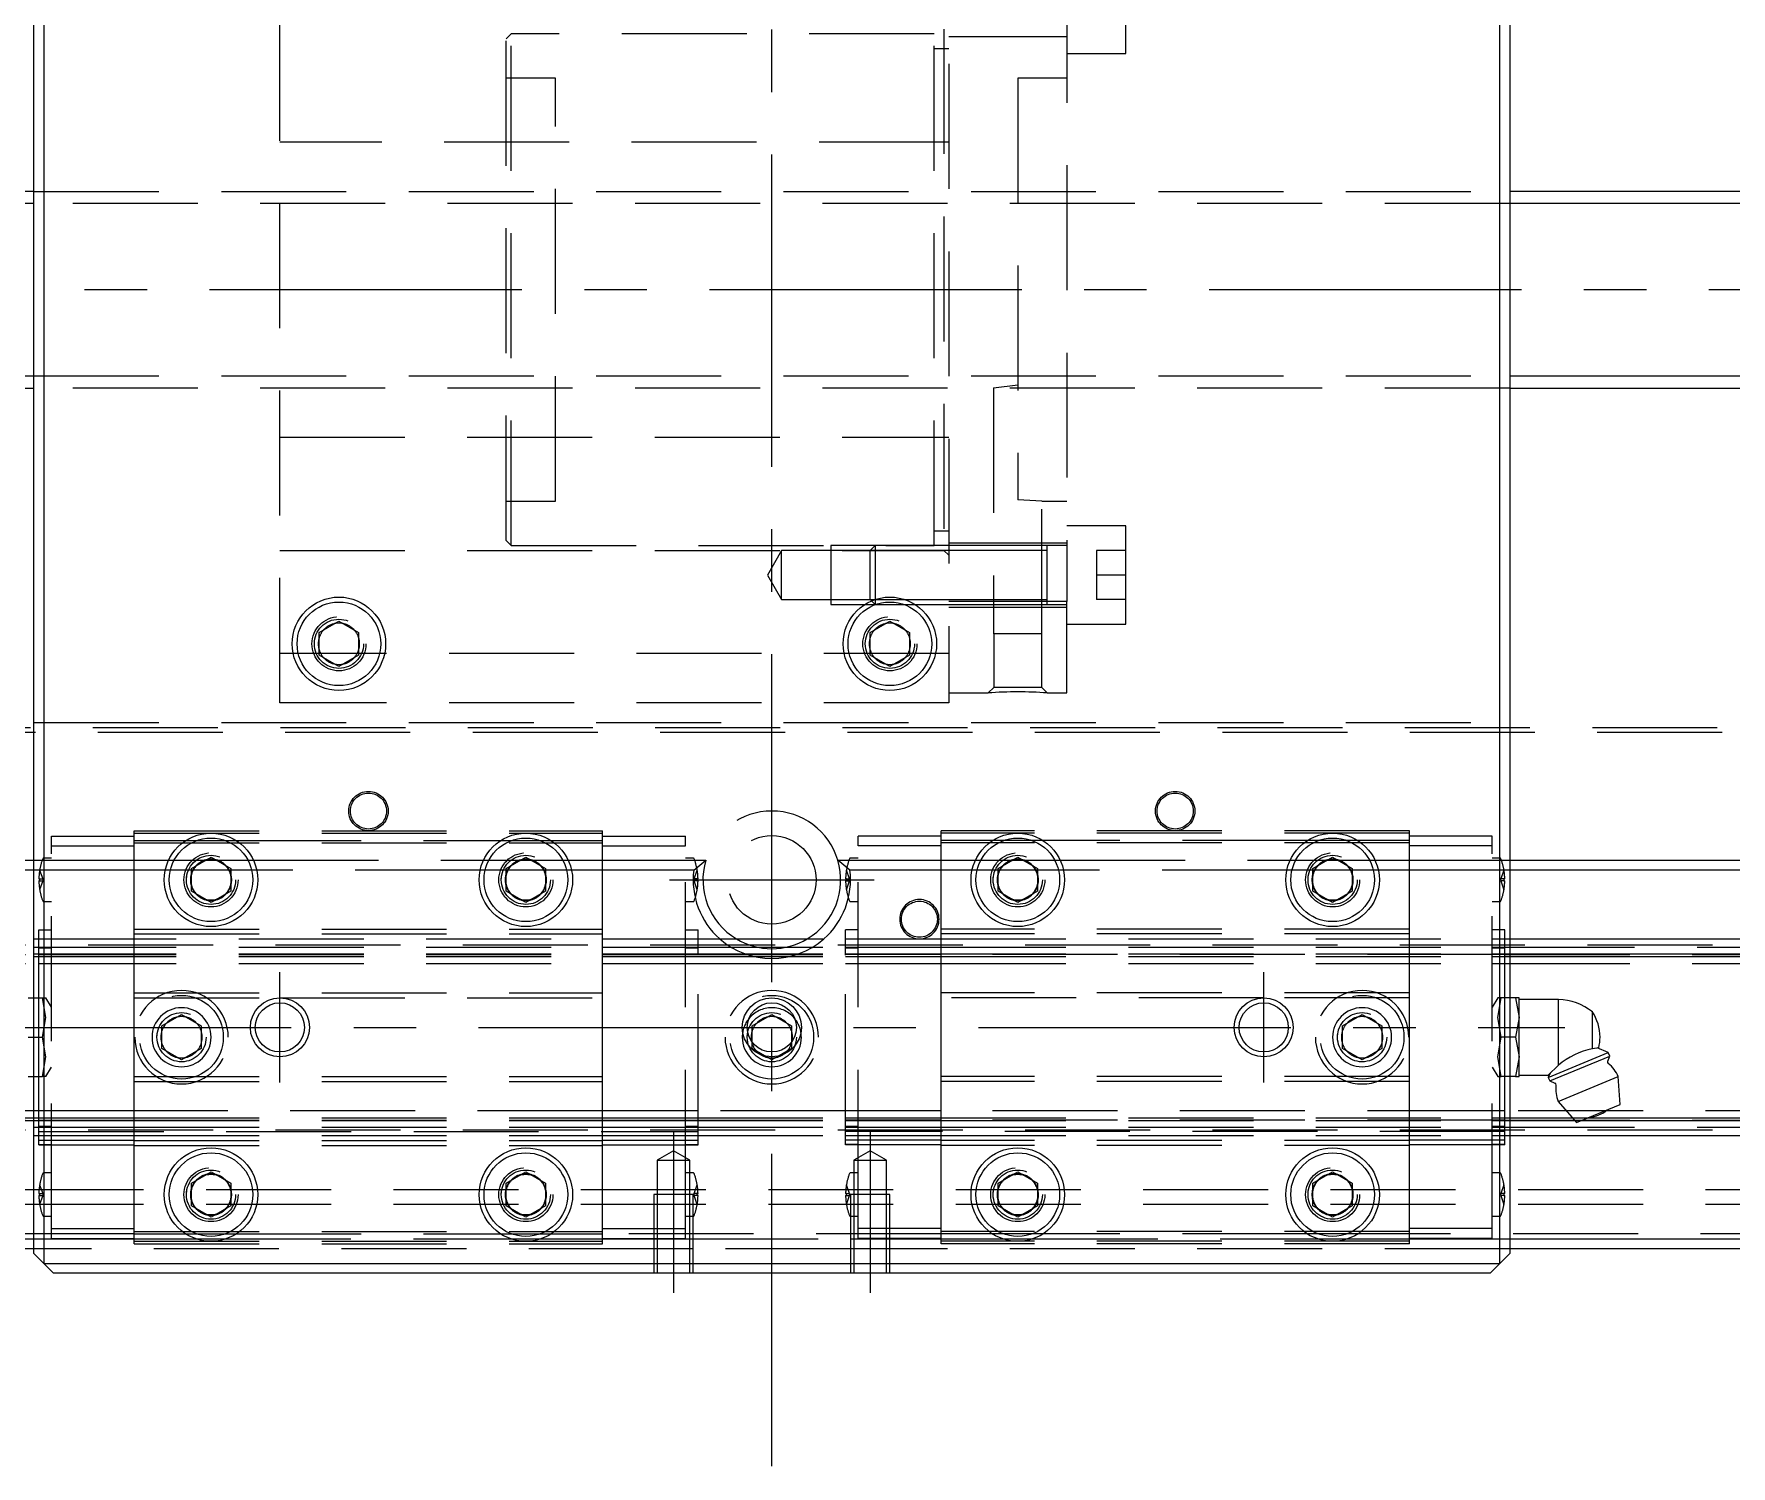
# Model space of a CAD drawing. Extents: x -18 to 814, y -344 to 120.
# Drawn here: x 185 to 357.5, y -119.6 to 26 of the extents above; entities that cross this region are included whole.
import ezdxf

# ---------------------------------------------------------------- set-up
doc = ezdxf.new("R2010")
doc.units = 0
doc.linetypes.add('CENTER', pattern=[50.8, 31.75, -6.35, 6.35, -6.35])
doc.linetypes.add('DASHED', pattern=[19.05, 12.7, -6.35])
doc.layers.get('0').update_dxf_attribs({"linetype": 'CONTINUOUS'})
doc.layers.add('CENTER', color=1, linetype='CENTER')

msp = doc.modelspace()

# ---------------------------------------------------------------- linework, layer by layer
at = {"color": 7, "linetype": 'CONTINUOUS'}
for p, q in [((186, 99), (186, -99)), ((334, -99), (334, 99)), ((185, -98), (185, 98)), ((335, 98), (335, -98)), ((185, 10), (28, 10)), ((463, 10), (335, 10)), ((28, -10), (185, -10)), ((335, -10), (463, -10)), ((214, -34.85), (216, -33.69)), ((216, -33.69), (218, -34.85)), ((270, -34.85), (272, -33.69)), ((272, -33.69), (274, -34.85)), ((214, -37.15), (214, -34.85)), ((218, -34.85), (218, -37.15)), ((270, -37.15), (270, -34.85)), ((274, -34.85), (274, -37.15)), ((216, -38.31), (214, -37.15)), ((218, -37.15), (216, -38.31)), ((272, -38.31), (270, -37.15)), ((274, -37.15), (272, -38.31)), ((146.71, -58), (185, -58)), ((201, -58.85), (203, -57.69)), ((203, -57.69), (205, -58.85)), ((233, -58.85), (235, -57.69)), ((235, -57.69), (237, -58.85)), ((283, -58.85), (285, -57.69)), ((285, -57.69), (287, -58.85)), ((315, -58.85), (317, -57.69)), ((317, -57.69), (319, -58.85)), ((335, -58), (373.29, -58)), ((185, -59), (147.94, -59)), ((201, -61.15), (201, -58.85)), ((205, -58.85), (205, -61.15)), ((233, -61.15), (233, -58.85)), ((237, -58.85), (237, -61.15)), ((283, -61.15), (283, -58.85)), ((287, -58.85), (287, -61.15)), ((315, -61.15), (315, -58.85)), ((319, -58.85), (319, -61.15)), ((372.06, -59), (335, -59)), ((203, -62.31), (201, -61.15)), ((205, -61.15), (203, -62.31)), ((235, -62.31), (233, -61.15)), ((237, -61.15), (235, -62.31)), ((285, -62.31), (283, -61.15)), ((287, -61.15), (285, -62.31)), ((317, -62.31), (315, -61.15)), ((319, -61.15), (317, -62.31)), ((335, -66), (520, -66)), ((335, -67.52), (520, -67.52)), ((335, -67.8), (520, -67.8)), ((184.4, -72), (185, -72)), ((335.6, -72), (335, -72)), ((335.96, -72), (335.6, -72)), ((335.6, -72), (335.96, -74)), ((335.96, -74), (335.96, -72)), ((339.96, -72.15), (335.96, -72.15)), ((339.96, -78.83), (339.96, -72.15)), ((335.96, -74), (335.6, -76)), ((335.96, -78), (335.96, -74)), ((343.4, -77.18), (343.4, -73.4)), ((184.4, -76), (185, -76)), ((335.6, -76), (335, -76)), ((335.6, -76), (335.96, -78)), ((338.92, -80.08), (345.02, -77.56)), ((344.06, -77.07), (343.4, -77.18)), ((345.02, -77.56), (343.9, -77.09)), ((345.17, -77.93), (345.02, -77.56)), ((335.96, -78), (335.6, -80)), ((335.96, -80), (335.96, -78)), ((339.96, -78.83), (338.92, -79.85)), ((339.07, -80.45), (345.17, -77.93)), ((344.96, -78.44), (345.17, -77.93)), ((184.4, -80), (185, -80)), ((335.6, -80), (335, -80)), ((335.6, -80), (335.96, -80)), ((335.96, -79.85), (338.92, -79.85)), ((339.1, -79.64), (338.92, -80.08)), ((338.92, -80.08), (339.07, -80.45)), ((339.07, -80.45), (339.58, -80.66)), ((339.93, -82.53), (346.03, -80)), ((346.23, -82.84), (346.03, -80)), ((339.93, -82.53), (341.8, -84.68)), ((178.37, -84.48), (185, -84.48)), ((178.62, -84.2), (185, -84.2)), ((335, -84.2), (341.38, -84.2)), ((335, -84.48), (341.63, -84.48)), ((341.8, -84.68), (346.23, -82.84)), ((342.27, -84.48), (520, -84.48)), ((342.95, -84.2), (520, -84.2)), ((335, -86), (520, -86)), ((201, -90.85), (203, -89.69)), ((203, -89.69), (205, -90.85)), ((233, -90.85), (235, -89.69)), ((235, -89.69), (237, -90.85)), ((283, -90.85), (285, -89.69)), ((285, -89.69), (287, -90.85)), ((315, -90.85), (317, -89.69)), ((317, -89.69), (319, -90.85)), ((201, -93.15), (201, -90.85)), ((205, -90.85), (205, -93.15)), ((233, -93.15), (233, -90.85)), ((237, -90.85), (237, -93.15)), ((283, -93.15), (283, -90.85)), ((287, -90.85), (287, -93.15)), ((315, -93.15), (315, -90.85)), ((319, -90.85), (319, -93.15)), ((203, -94.31), (201, -93.15)), ((205, -93.15), (203, -94.31)), ((235, -94.31), (233, -93.15)), ((237, -93.15), (235, -94.31)), ((285, -94.31), (283, -93.15)), ((287, -93.15), (285, -94.31)), ((317, -94.31), (315, -93.15)), ((319, -93.15), (317, -94.31)), ((1, -96.5), (185, -96.5)), ((335, -96.5), (519, -96.5)), ((185, -97.5), (2, -97.5)), ((186, -99), (185, -98)), ((335, -98), (334, -99)), ((518, -97.5), (335, -97.5)), ((187, -100), (186, -99)), ((186, -99), (334, -99)), ((333, -100), (187, -100)), ((334, -99), (333, -100))]:
    msp.add_line(p, q, dxfattribs=at)
at = {"color": 3, "linetype": 'DASHED'}
for p, q in [((210, -42), (210, 42)), ((278, 42), (278, -42)), ((296, 24.01), (296, 34.01)), ((290, 31.7), (290, -31.7)), ((233.5, 26), (233, 25.5)), ((276.5, 26), (233.5, 26)), ((233.5, -26), (233.5, 26)), ((276.5, -26), (276.5, 26)), ((277.5, 26.5), (277.5, -26.5)), ((233, -25.5), (233, 25.5)), ((278, 24.5), (276.5, 24.5)), ((278, 25.76), (290, 25.76)), ((290, 24.01), (296, 24.01)), ((238, 21.5), (233, 21.5)), ((238, -21.5), (238, 21.5)), ((290, 21.5), (285, 21.5)), ((285, 21.5), (285, -21.36)), ((277.5, 15), (210, 15)), ((278, 15), (277.5, 15)), ((185, 10), (335, 10)), ((335, 8.75), (185, 8.75)), ((185, -8.75), (335, -8.75)), ((335, -10), (185, -10)), ((285, -9.69), (282.54, -10)), ((282.54, -10), (282.59, -9.99)), ((282.54, -10), (282.54, -35)), ((210, -15), (277.5, -15)), ((277.5, -15), (278, -15)), ((277.5, -15), (278, -15)), ((233, -21.5), (238, -21.5)), ((287.46, -21.5), (285, -21.36)), ((287.46, -35), (287.46, -21.5)), ((287.46, -21.5), (290, -21.5)), ((296, -24.01), (290, -24.01)), ((296, -34.01), (296, -24.01)), ((233, -25.5), (233.5, -26)), ((276.5, -24.5), (278, -24.5)), ((290, -25.76), (278, -25.76)), ((210, -26.5), (277.5, -26.5)), ((233.5, -26), (276.5, -26)), ((261, -26.51), (259.56, -29.01)), ((266, -26.51), (261, -26.51)), ((261, -29.01), (261, -26.51)), ((270.5, -26.01), (266, -26.01)), ((266, -26.01), (266, -32.01)), ((270, -26.51), (266, -26.51)), ((270.5, -26.01), (270, -26.51)), ((278, -26.51), (270, -26.51)), ((278, -26.51), (270, -26.51)), ((270, -31.51), (270, -26.51)), ((278, -26.01), (270.5, -26.01)), ((278, -26.01), (270.5, -26.01)), ((270.5, -26.01), (270.5, -31.49)), ((277.5, -26.5), (278, -27)), ((288.01, -26.01), (278, -26.01)), ((288, -26.51), (278, -26.51)), ((290, -26.01), (288, -26.01)), ((288, -32.01), (288, -26.01)), ((296, -26.51), (293, -26.51)), ((293, -26.51), (293, -29.01)), ((259.56, -29.01), (261, -31.51)), ((261, -31.51), (261, -29.01)), ((293, -29.01), (293, -31.51)), ((296, -29.01), (293, -29.01)), ((261, -31.51), (266, -31.51)), ((266, -31.51), (270, -31.51)), ((266, -32.01), (269.42, -32.01)), ((269.42, -32.01), (270.5, -32.01)), ((270, -31.51), (270.12, -31.64)), ((270, -31.51), (270.44, -31.51)), ((270.12, -31.64), (270.5, -32.01)), ((270.44, -31.51), (273.56, -31.51)), ((270.5, -31.49), (270.5, -32.01)), ((270.5, -32.01), (270.53, -32.01)), ((270.5, -32.01), (270.53, -32.01)), ((270.53, -32.01), (273.47, -32.01)), ((270.53, -32.01), (273.47, -32.01)), ((273.47, -32.01), (274.58, -32.01)), ((273.47, -32.01), (274.58, -32.01)), ((273.56, -31.51), (278, -31.51)), ((274.58, -32.01), (278, -32.01)), ((274.58, -32.01), (278, -32.01)), ((278, -31.51), (288, -31.51)), ((290, -31.7), (278, -31.7)), ((278, -32.01), (288.01, -32.01)), ((278, -32.26), (290, -32.26)), ((288, -32.01), (290, -32.01)), ((288, -32.01), (288, -32.01)), ((290, -41), (290, -31.7)), ((296, -31.51), (293, -31.51)), ((290, -34.01), (296, -34.01)), ((213.5, -36), (213.52, -35.7)), ((269.5, -36), (269.52, -35.7)), ((287.46, -35), (282.54, -35)), ((282.55, -35), (282.55, -40.45)), ((287.45, -40.45), (287.45, -35)), ((278, -37), (210, -37)), ((278, -41), (282, -41)), ((282.55, -40.45), (282, -41)), ((287.45, -40.45), (282.55, -40.45)), ((288, -41), (287.45, -40.45)), ((288, -41), (290, -41)), ((278, -42), (210, -42)), ((0.5, -44.5), (519.5, -44.5)), ((185, -44), (335, -44)), ((1, -45), (519, -45)), ((195.2, -55), (242.8, -55)), ((195.2, -56), (195.2, -55)), ((242.8, -56), (242.8, -55)), ((277.2, -56), (277.2, -55)), ((324.8, -55), (277.2, -55)), ((324.8, -56), (324.8, -55)), ((186.77, -55.55), (195.2, -55.55)), ((186.77, -56.55), (186.77, -55.55)), ((186.77, -95.45), (186.77, -56.55)), ((186.77, -56.55), (195.2, -56.55)), ((195.2, -55.25), (242.8, -55.25)), ((195.2, -65), (195.2, -56)), ((195.2, -56), (200.44, -56)), ((195.2, -56.25), (242.8, -56.25)), ((200.44, -56), (201.56, -56)), ((201.56, -56), (204.44, -56)), ((204.44, -56), (205.56, -56)), ((205.56, -56), (232.44, -56)), ((232.44, -56), (233.56, -56)), ((233.56, -56), (236.44, -56)), ((236.44, -56), (237.56, -56)), ((237.56, -56), (242.8, -56)), ((242.8, -55.55), (251.23, -55.55)), ((242.8, -65), (242.8, -56)), ((242.8, -56.55), (251.23, -56.55)), ((251.23, -56.55), (251.23, -55.55)), ((251.23, -92), (251.23, -56.55)), ((268.77, -56.55), (268.77, -55.55)), ((277.2, -55.55), (268.77, -55.55)), ((268.77, -92), (268.77, -56.55)), ((277.2, -56.55), (268.77, -56.55)), ((324.8, -55.25), (277.2, -55.25)), ((277.2, -65), (277.2, -56)), ((282.44, -56), (277.2, -56)), ((324.8, -56.25), (277.2, -56.25)), ((283.56, -56), (282.44, -56)), ((286.44, -56), (283.56, -56)), ((287.56, -56), (286.44, -56)), ((314.44, -56), (287.56, -56)), ((315.56, -56), (314.44, -56)), ((318.44, -56), (315.56, -56)), ((319.56, -56), (318.44, -56)), ((324.8, -56), (319.56, -56)), ((333.23, -55.55), (324.8, -55.55)), ((324.8, -65), (324.8, -56)), ((333.23, -56.55), (324.8, -56.55)), ((333.23, -56.55), (333.23, -55.55)), ((333.23, -95.45), (333.23, -56.55)), ((185, -58), (185.84, -58)), ((185.84, -58), (186.77, -58)), ((186.77, -57.8), (185.99, -57.8)), ((186.77, -58), (195.2, -58)), ((195.2, -58), (198.69, -58)), ((198.69, -58), (199.25, -58)), ((199.25, -58), (201.11, -58)), ((201.11, -58), (201.5, -58)), ((201.5, -58), (202.36, -58)), ((202.36, -58), (202.46, -58)), ((202.46, -58), (202.5, -58)), ((202.5, -58), (203.5, -58)), ((203.5, -58), (203.54, -58)), ((203.54, -58), (203.64, -58)), ((203.64, -58), (204.5, -58)), ((204.5, -58), (204.89, -58)), ((204.89, -58), (206.75, -58)), ((206.75, -58), (207.31, -58)), ((207.31, -58), (230.69, -58)), ((230.69, -58), (231.25, -58)), ((231.25, -58), (233.11, -58)), ((233.11, -58), (233.5, -58)), ((233.5, -58), (234.36, -58)), ((234.36, -58), (234.46, -58)), ((234.46, -58), (234.5, -58)), ((234.5, -58), (235.5, -58)), ((235.5, -58), (235.54, -58)), ((235.54, -58), (235.64, -58)), ((235.64, -58), (236.5, -58)), ((236.5, -58), (236.89, -58)), ((236.89, -58), (238.75, -58)), ((238.75, -58), (239.31, -58)), ((239.31, -58), (242.8, -58)), ((242.8, -58), (253.29, -58)), ((252.01, -57.8), (251.23, -57.8)), ((252.06, -59), (253.29, -58)), ((266.71, -58), (277.2, -58)), ((267.94, -59), (266.71, -58)), ((268.77, -57.8), (267.99, -57.8)), ((277.2, -58), (280.69, -58)), ((280.69, -58), (281.25, -58)), ((281.25, -58), (283.11, -58)), ((283.11, -58), (283.5, -58)), ((283.5, -58), (284.36, -58)), ((284.36, -58), (284.46, -58)), ((284.46, -58), (284.5, -58)), ((284.5, -58), (285.5, -58)), ((285.5, -58), (285.54, -58)), ((285.54, -58), (285.64, -58)), ((285.64, -58), (286.5, -58)), ((286.5, -58), (286.89, -58)), ((286.89, -58), (288.75, -58)), ((288.75, -58), (289.31, -58)), ((289.31, -58), (312.69, -58)), ((312.69, -58), (313.25, -58)), ((313.25, -58), (315.11, -58)), ((315.11, -58), (315.5, -58)), ((315.5, -58), (316.36, -58)), ((316.36, -58), (316.46, -58)), ((316.46, -58), (316.5, -58)), ((316.5, -58), (317.5, -58)), ((317.5, -58), (317.54, -58)), ((317.54, -58), (317.64, -58)), ((317.64, -58), (318.5, -58)), ((318.5, -58), (318.89, -58)), ((318.89, -58), (320.75, -58)), ((320.75, -58), (321.31, -58)), ((321.31, -58), (333.23, -58)), ((334.01, -57.8), (333.23, -57.8)), ((333.23, -58), (334.16, -58)), ((334.16, -58), (335, -58)), ((185.58, -59), (185, -59)), ((185.5, -59.9), (185.58, -59.9)), ((185.58, -60.1), (185.5, -60.1)), ((185.58, -59), (185.9, -59.9)), ((186.77, -59), (185.58, -59)), ((185.58, -59.9), (185.9, -59.9)), ((185.58, -59.9), (185.58, -60.1)), ((185.9, -60.1), (185.58, -61)), ((185.58, -60.1), (185.9, -60.1)), ((185.9, -59.9), (185.94, -60)), ((185.9, -60.1), (185.94, -60)), ((195.2, -59), (186.77, -59)), ((198.36, -59), (195.2, -59)), ((198.87, -59), (198.36, -59)), ((200.44, -59), (198.87, -59)), ((200.71, -59), (200.44, -59)), ((200.5, -60), (200.53, -59.59)), ((201, -59), (200.71, -59)), ((201.15, -59), (201, -59)), ((201.2, -59), (201.15, -59)), ((204.8, -59), (201.2, -59)), ((204.85, -59), (204.8, -59)), ((205, -59), (204.85, -59)), ((205.29, -59), (205, -59)), ((205.56, -59), (205.29, -59)), ((207.13, -59), (205.56, -59)), ((207.64, -59), (207.13, -59)), ((230.36, -59), (207.64, -59)), ((230.87, -59), (230.36, -59)), ((232.44, -59), (230.87, -59)), ((232.71, -59), (232.44, -59)), ((232.5, -60), (232.53, -59.59)), ((233, -59), (232.71, -59)), ((233.15, -59), (233, -59)), ((233.2, -59), (233.15, -59)), ((236.8, -59), (233.2, -59)), ((236.85, -59), (236.8, -59)), ((237, -59), (236.85, -59)), ((237.29, -59), (237, -59)), ((237.56, -59), (237.29, -59)), ((239.13, -59), (237.56, -59)), ((239.64, -59), (239.13, -59)), ((242.8, -59), (239.64, -59)), ((252.06, -59), (242.8, -59)), ((252.1, -59.9), (252.06, -60)), ((252.1, -60.1), (252.06, -60)), ((252.1, -59.9), (252.42, -59)), ((252.42, -59.9), (252.1, -59.9)), ((252.42, -61), (252.1, -60.1)), ((252.42, -60.1), (252.1, -60.1)), ((252.42, -60.1), (252.42, -59.9)), ((252.42, -59.9), (252.5, -59.9)), ((252.5, -60.1), (252.42, -60.1)), ((267.58, -59.9), (267.5, -59.9)), ((267.5, -60.1), (267.58, -60.1)), ((267.9, -59.9), (267.58, -59)), ((267.58, -59.9), (267.9, -59.9)), ((267.58, -60.1), (267.58, -59.9)), ((267.58, -61), (267.9, -60.1)), ((267.58, -60.1), (267.9, -60.1)), ((267.9, -59.9), (267.94, -60)), ((267.9, -60.1), (267.94, -60)), ((277.2, -59), (267.94, -59)), ((280.36, -59), (277.2, -59)), ((280.87, -59), (280.36, -59)), ((282.44, -59), (280.87, -59)), ((282.71, -59), (282.44, -59)), ((282.5, -60), (282.53, -59.59)), ((283, -59), (282.71, -59)), ((283.15, -59), (283, -59)), ((283.2, -59), (283.15, -59)), ((286.8, -59), (283.2, -59)), ((286.85, -59), (286.8, -59)), ((287, -59), (286.85, -59)), ((287.29, -59), (287, -59)), ((287.56, -59), (287.29, -59)), ((289.13, -59), (287.56, -59)), ((289.64, -59), (289.13, -59)), ((312.36, -59), (289.64, -59)), ((312.87, -59), (312.36, -59)), ((314.44, -59), (312.87, -59)), ((314.71, -59), (314.44, -59)), ((314.5, -60), (314.53, -59.59)), ((315, -59), (314.71, -59)), ((315.15, -59), (315, -59)), ((315.2, -59), (315.15, -59)), ((318.8, -59), (315.2, -59)), ((318.85, -59), (318.8, -59)), ((319, -59), (318.85, -59)), ((319.29, -59), (319, -59)), ((319.56, -59), (319.29, -59)), ((321.13, -59), (319.56, -59)), ((321.64, -59), (321.13, -59)), ((333.23, -59), (321.64, -59)), ((334.42, -59), (333.23, -59)), ((334.1, -59.9), (334.06, -60)), ((334.1, -60.1), (334.06, -60)), ((334.42, -59), (334.1, -59.9)), ((334.42, -59.9), (334.1, -59.9)), ((334.1, -60.1), (334.42, -61)), ((334.42, -60.1), (334.1, -60.1)), ((335, -59), (334.42, -59)), ((334.5, -59.9), (334.42, -59.9)), ((334.42, -59.9), (334.42, -60.1)), ((334.42, -60.1), (334.5, -60.1)), ((185.99, -62.2), (186.77, -62.2)), ((251.23, -62.2), (252.01, -62.2)), ((267.99, -62.2), (268.77, -62.2)), ((333.23, -62.2), (334.01, -62.2)), ((185.5, -65.07), (186.77, -65.07)), ((185.5, -67.67), (185.5, -65.07)), ((185.5, -65.08), (186.77, -65.08)), ((195.2, -65.5), (195.2, -65)), ((195.2, -65), (242.8, -65)), ((195.2, -71.5), (195.2, -65.5)), ((195.2, -65.5), (242.8, -65.5)), ((242.8, -65.5), (242.8, -65)), ((242.8, -71.5), (242.8, -65.5)), ((251.23, -65.07), (252.5, -65.07)), ((251.23, -65.08), (252.5, -65.08)), ((252.5, -67.67), (252.5, -65.07)), ((268.77, -65.07), (267.5, -65.07)), ((267.5, -67.67), (267.5, -65.07)), ((268.77, -65.08), (267.5, -65.08)), ((277.2, -65.5), (277.2, -65)), ((324.8, -65), (277.2, -65)), ((277.2, -71.5), (277.2, -65.5)), ((324.8, -65.5), (277.2, -65.5)), ((324.8, -65.5), (324.8, -65)), ((324.8, -71.5), (324.8, -65.5)), ((334.5, -65.07), (333.23, -65.07)), ((334.5, -65.08), (333.23, -65.08)), ((334.5, -67.67), (334.5, -65.07)), ((0, -66.6), (520, -66.6)), ((185, -66), (185.5, -66)), ((185, -66.85), (185.5, -66.85)), ((185.5, -66), (186.77, -66)), ((185.5, -66.85), (186.77, -66.85)), ((185.5, -66.92), (186.77, -66.92)), ((186.77, -66), (242.8, -66)), ((186.77, -66.85), (242.8, -66.85)), ((242.8, -66), (252.5, -66)), ((242.8, -66.85), (252.5, -66.85)), ((251.23, -66.92), (252.5, -66.92)), ((252.5, -66), (267.5, -66)), ((252.5, -66.85), (267.5, -66.85)), ((267.5, -66), (277.2, -66)), ((267.5, -66.85), (277.2, -66.85)), ((267.5, -66.92), (268.77, -66.92)), ((277.2, -66), (333.23, -66)), ((277.2, -66.85), (333.23, -66.85)), ((333.23, -66), (334.5, -66)), ((333.23, -66.85), (334.5, -66.85)), ((333.23, -66.92), (334.5, -66.92)), ((334.5, -66), (335, -66)), ((334.5, -66.85), (335, -66.85)), ((335, -66.85), (520, -66.85)), ((0, -67.58), (185.5, -67.58)), ((0, -68.5), (185.5, -68.5)), ((185, -67.52), (185.5, -67.52)), ((185, -67.8), (185.5, -67.8)), ((185.5, -67.52), (186.77, -67.52)), ((185.5, -67.58), (186.77, -67.58)), ((185.5, -72), (185.5, -67.67)), ((185.5, -67.8), (186.77, -67.8)), ((185.5, -68.5), (186.77, -68.5)), ((186.77, -67.52), (242.8, -67.52)), ((186.77, -67.58), (242.8, -67.58)), ((186.77, -67.8), (242.8, -67.8)), ((186.77, -68.5), (242.8, -68.5)), ((242.8, -67.52), (252.5, -67.52)), ((242.8, -67.58), (252.5, -67.58)), ((242.8, -67.8), (252.5, -67.8)), ((242.8, -68.5), (252.5, -68.5)), ((252.5, -67.52), (267.5, -67.52)), ((252.5, -67.58), (267.5, -67.58)), ((252.5, -84.33), (252.5, -67.67)), ((252.5, -67.8), (267.5, -67.8)), ((252.5, -68.5), (267.5, -68.5)), ((267.5, -67.52), (277.2, -67.52)), ((277.2, -67.58), (267.5, -67.58)), ((267.5, -84.33), (267.5, -67.67)), ((267.5, -67.8), (277.2, -67.8)), ((267.5, -68.5), (277.2, -68.5)), ((277.2, -67.52), (333.23, -67.52)), ((333.23, -67.58), (277.2, -67.58)), ((277.2, -67.8), (333.23, -67.8)), ((277.2, -68.5), (333.23, -68.5)), ((333.23, -67.52), (334.5, -67.52)), ((334.5, -67.58), (333.23, -67.58)), ((333.23, -67.8), (334.5, -67.8)), ((333.23, -68.5), (334.5, -68.5)), ((334.5, -67.52), (335, -67.52)), ((334.5, -67.58), (520, -67.58)), ((334.5, -72), (334.5, -67.67)), ((334.5, -67.8), (335, -67.8)), ((334.5, -68.5), (520, -68.5)), ((185, -72), (185.87, -72)), ((185.5, -80), (185.5, -72)), ((185.87, -72), (186.22, -72)), ((186.22, -74), (185.87, -72)), ((186.77, -72.94), (186.22, -72)), ((195.2, -72), (195.2, -71.5)), ((195.2, -71.5), (242.8, -71.5)), ((195.2, -80), (195.2, -72)), ((195.2, -72), (210, -72)), ((210, -72), (242.8, -72)), ((242.8, -72), (242.8, -71.5)), ((242.8, -80), (242.8, -72)), ((277.2, -72), (277.2, -71.5)), ((324.8, -71.5), (277.2, -71.5)), ((277.2, -80), (277.2, -72)), ((310, -72), (277.2, -72)), ((324.8, -72), (310, -72)), ((324.8, -72), (324.8, -71.5)), ((324.8, -80), (324.8, -72)), ((333.78, -72), (333.23, -72.94)), ((334.13, -72), (333.78, -72)), ((333.78, -74), (334.13, -72)), ((335, -72), (334.13, -72)), ((334.5, -80), (334.5, -72)), ((185.87, -76), (186.22, -74)), ((198, -74.85), (200, -73.69)), ((200, -73.69), (202, -74.85)), ((258, -74.85), (260, -73.69)), ((260, -73.69), (262, -74.85)), ((318, -74.85), (320, -73.69)), ((320, -73.69), (322, -74.85)), ((334.13, -76), (333.78, -74)), ((197.5, -76), (197.53, -75.59)), ((198, -77.15), (198, -74.85)), ((202, -74.85), (202, -77.15)), ((257.5, -76), (257.53, -75.59)), ((258, -76.5), (258, -74.85)), ((262, -74.85), (262, -76.5)), ((317.5, -76), (317.53, -75.59)), ((318, -77.15), (318, -74.85)), ((322, -74.85), (322, -77.15)), ((185, -76), (185.87, -76)), ((186.22, -78), (185.87, -76)), ((200, -78.31), (198, -77.15)), ((202, -77.15), (200, -78.31)), ((258, -77.15), (258, -76.5)), ((260, -78.31), (258, -77.15)), ((262, -77.15), (260, -78.31)), ((262, -76.5), (262, -77.15)), ((320, -78.31), (318, -77.15)), ((322, -77.15), (320, -78.31)), ((333.78, -78), (334.13, -76)), ((335, -76), (334.13, -76)), ((185.87, -80), (186.22, -78)), ((186.22, -80), (186.77, -79.06)), ((333.23, -79.06), (333.78, -80)), ((334.13, -80), (333.78, -78)), ((185, -80), (185.87, -80)), ((185.5, -84.33), (185.5, -80)), ((186.22, -80), (185.87, -80)), ((195.2, -80.5), (195.2, -80)), ((195.2, -80), (242.8, -80)), ((195.2, -86.5), (195.2, -80.5)), ((195.2, -80.5), (242.8, -80.5)), ((242.8, -80.5), (242.8, -80)), ((242.8, -86.5), (242.8, -80.5)), ((277.2, -80.5), (277.2, -80)), ((324.8, -80), (277.2, -80)), ((277.2, -86.5), (277.2, -80.5)), ((324.8, -80.5), (277.2, -80.5)), ((324.8, -80.5), (324.8, -80)), ((324.8, -86.5), (324.8, -80.5)), ((333.78, -80), (334.13, -80)), ((335, -80), (334.13, -80)), ((334.5, -84.33), (334.5, -80)), ((185.5, -83.5), (0, -83.5)), ((0, -84.42), (185.5, -84.42)), ((185, -84.2), (185.5, -84.2)), ((185, -84.48), (185.5, -84.48)), ((186.77, -83.5), (185.5, -83.5)), ((185.5, -84.2), (186.77, -84.2)), ((185.5, -86.93), (185.5, -84.33)), ((185.5, -84.42), (186.77, -84.42)), ((185.5, -84.48), (186.77, -84.48)), ((195.2, -83.5), (186.77, -83.5)), ((186.77, -84.2), (195.2, -84.2)), ((186.77, -84.42), (195.2, -84.42)), ((186.77, -84.48), (195.2, -84.48)), ((242.8, -83.5), (195.2, -83.5)), ((195.2, -84.2), (242.8, -84.2)), ((195.2, -84.42), (242.8, -84.42)), ((195.2, -84.48), (242.8, -84.48)), ((252.5, -83.5), (242.8, -83.5)), ((242.8, -84.2), (252.5, -84.2)), ((242.8, -84.42), (252.5, -84.42)), ((242.8, -84.48), (252.5, -84.48)), ((267.5, -83.5), (252.5, -83.5)), ((252.5, -84.2), (267.5, -84.2)), ((252.5, -86.93), (252.5, -84.33)), ((252.5, -84.42), (267.5, -84.42)), ((252.5, -84.48), (267.5, -84.48)), ((277.2, -83.5), (267.5, -83.5)), ((267.5, -84.2), (277.2, -84.2)), ((267.5, -86.93), (267.5, -84.33)), ((277.2, -84.42), (267.5, -84.42)), ((267.5, -84.48), (277.2, -84.48)), ((333.23, -83.5), (277.2, -83.5)), ((277.2, -84.2), (333.23, -84.2)), ((333.23, -84.42), (277.2, -84.42)), ((277.2, -84.48), (333.23, -84.48)), ((334.5, -83.5), (333.23, -83.5)), ((333.23, -84.2), (334.5, -84.2)), ((334.5, -84.42), (333.23, -84.42)), ((333.23, -84.48), (334.5, -84.48)), ((520, -83.5), (334.5, -83.5)), ((334.5, -84.2), (335, -84.2)), ((334.5, -86.93), (334.5, -84.33)), ((334.5, -84.42), (520, -84.42)), ((334.5, -84.48), (335, -84.48)), ((341.38, -84.2), (342.95, -84.2)), ((341.63, -84.48), (342.27, -84.48)), ((0, -85.4), (520, -85.4)), ((185, -85.15), (185.5, -85.15)), ((185, -86), (185.5, -86)), ((186.77, -85.08), (185.5, -85.08)), ((185.5, -85.15), (186.77, -85.15)), ((185.5, -85.6), (252.5, -85.6)), ((185.5, -86), (186.77, -86)), ((186.77, -85.15), (195.2, -85.15)), ((186.77, -86), (195.2, -86)), ((195.2, -85.15), (242.8, -85.15)), ((195.2, -86), (242.8, -86)), ((242.8, -85.15), (252.5, -85.15)), ((242.8, -86), (252.5, -86)), ((252.5, -85.08), (251.23, -85.08)), ((252.5, -85.15), (267.5, -85.15)), ((252.5, -86), (267.5, -86)), ((268.77, -85.08), (267.5, -85.08)), ((267.5, -85.15), (277.2, -85.15)), ((334.5, -85.6), (267.5, -85.6)), ((267.5, -86), (277.2, -86)), ((277.2, -85.15), (333.23, -85.15)), ((277.2, -86), (333.23, -86)), ((334.5, -85.08), (333.23, -85.08)), ((333.23, -85.15), (334.5, -85.15)), ((333.23, -86), (334.5, -86)), ((334.5, -85.15), (335, -85.15)), ((334.5, -86), (335, -86)), ((335, -85.15), (520, -85.15)), ((185.5, -86.46), (186.77, -86.46)), ((185.5, -86.92), (186.77, -86.92)), ((185.5, -86.93), (186.77, -86.93)), ((186.77, -86.46), (195.2, -86.46)), ((186.77, -86.93), (195.2, -86.93)), ((195.2, -87), (195.2, -86.5)), ((195.2, -86.5), (242.8, -86.5)), ((195.2, -96), (195.2, -87)), ((195.2, -87), (242.8, -87)), ((242.8, -86.46), (251.23, -86.46)), ((242.8, -87), (242.8, -86.5)), ((242.8, -86.93), (251.23, -86.93)), ((242.8, -96), (242.8, -87)), ((250, -87.55), (248.35, -88.5)), ((251.65, -88.5), (250, -87.55)), ((251.23, -86.46), (252.5, -86.46)), ((251.23, -86.92), (252.5, -86.92)), ((251.23, -86.93), (252.5, -86.93)), ((268.77, -86.46), (267.5, -86.46)), ((268.77, -86.92), (267.5, -86.92)), ((268.77, -86.93), (267.5, -86.93)), ((270, -87.55), (268.35, -88.5)), ((277.2, -86.46), (268.77, -86.46)), ((277.2, -86.93), (268.77, -86.93)), ((271.65, -88.5), (270, -87.55)), ((277.2, -87), (277.2, -86.5)), ((324.8, -86.5), (277.2, -86.5)), ((277.2, -96), (277.2, -87)), ((324.8, -87), (277.2, -87)), ((333.23, -86.46), (324.8, -86.46)), ((324.8, -87), (324.8, -86.5)), ((333.23, -86.93), (324.8, -86.93)), ((324.8, -96), (324.8, -87)), ((334.5, -86.46), (333.23, -86.46)), ((334.5, -86.92), (333.23, -86.92)), ((334.5, -86.93), (333.23, -86.93)), ((248.35, -88.5), (248.35, -92)), ((248.35, -88.5), (251.65, -88.5)), ((251.65, -92), (251.65, -88.5)), ((268.35, -88.5), (268.35, -92)), ((268.35, -88.5), (271.65, -88.5)), ((271.65, -92), (271.65, -88.5)), ((185.58, -91), (185.9, -91.9)), ((186.77, -89.8), (185.99, -89.8)), ((252.01, -89.8), (251.23, -89.8)), ((252.1, -91.9), (252.42, -91)), ((267.9, -91.9), (267.58, -91)), ((268.77, -89.8), (267.99, -89.8)), ((334.01, -89.8), (333.23, -89.8)), ((334.42, -91), (334.1, -91.9)), ((520, -91.5), (0, -91.5)), ((520, -93), (0, -93)), ((185.5, -91.9), (185.58, -91.9)), ((185.58, -92.1), (185.5, -92.1)), ((185.58, -91.9), (185.9, -91.9)), ((185.58, -91.9), (185.58, -92.1)), ((185.9, -92.1), (185.58, -93)), ((185.58, -92.1), (185.9, -92.1)), ((185.9, -91.9), (185.94, -92)), ((185.9, -92.1), (185.94, -92)), ((200.5, -92), (200.53, -91.59)), ((232.5, -92), (232.53, -91.59)), ((248, -92), (248, -100)), ((252, -92), (248, -92)), ((248.35, -92), (248.35, -100)), ((251.23, -95.45), (251.23, -92)), ((251.65, -100), (251.65, -92)), ((252, -100), (252, -92)), ((252.1, -91.9), (252.06, -92)), ((252.1, -92.1), (252.06, -92)), ((252.42, -91.9), (252.1, -91.9)), ((252.42, -93), (252.1, -92.1)), ((252.42, -92.1), (252.1, -92.1)), ((252.42, -92.1), (252.42, -91.9)), ((252.42, -91.9), (252.5, -91.9)), ((252.5, -92.1), (252.42, -92.1)), ((267.58, -91.9), (267.5, -91.9)), ((267.5, -92.1), (267.58, -92.1)), ((267.58, -91.9), (267.9, -91.9)), ((267.58, -92.1), (267.58, -91.9)), ((267.58, -93), (267.9, -92.1)), ((267.58, -92.1), (267.9, -92.1)), ((267.9, -91.9), (267.94, -92)), ((267.9, -92.1), (267.94, -92)), ((268, -92), (268, -100)), ((272, -92), (268, -92)), ((268.35, -92), (268.35, -100)), ((268.77, -95.45), (268.77, -92)), ((271.65, -100), (271.65, -92)), ((272, -100), (272, -92)), ((282.5, -92), (282.53, -91.59)), ((314.5, -92), (314.53, -91.59)), ((334.1, -91.9), (334.06, -92)), ((334.1, -92.1), (334.06, -92)), ((334.42, -91.9), (334.1, -91.9)), ((334.1, -92.1), (334.42, -93)), ((334.42, -92.1), (334.1, -92.1)), ((334.5, -91.9), (334.42, -91.9)), ((334.42, -91.9), (334.42, -92.1)), ((334.42, -92.1), (334.5, -92.1)), ((185.99, -94.2), (186.77, -94.2)), ((251.23, -94.2), (252, -94.2)), ((252, -94.2), (252.01, -94.2)), ((267.99, -94.2), (268, -94.2)), ((268, -94.2), (268.77, -94.2)), ((333.23, -94.2), (334.01, -94.2)), ((195.2, -96), (0.5, -96)), ((185, -96.5), (195.2, -96.5)), ((186.77, -95.45), (195.2, -95.45)), ((186.77, -96.45), (186.77, -95.45)), ((186.77, -96.45), (195.2, -96.45)), ((195.2, -95.75), (242.8, -95.75)), ((195.2, -97), (195.2, -96)), ((195.2, -96), (200.44, -96)), ((195.2, -96.5), (201.48, -96.5)), ((200.44, -96), (201.56, -96)), ((201.48, -96.5), (204.52, -96.5)), ((201.56, -96), (204.44, -96)), ((204.44, -96), (205.56, -96)), ((204.52, -96.5), (233.48, -96.5)), ((205.56, -96), (232.44, -96)), ((232.44, -96), (233.56, -96)), ((233.48, -96.5), (236.52, -96.5)), ((233.56, -96), (236.44, -96)), ((236.44, -96), (237.56, -96)), ((236.52, -96.5), (242.8, -96.5)), ((237.56, -96), (242.8, -96)), ((242.8, -95.45), (248, -95.45)), ((242.8, -97), (242.8, -96)), ((277.2, -96), (242.8, -96)), ((242.8, -96.45), (248, -96.45)), ((242.8, -96.5), (248, -96.5)), ((248, -95.45), (251.23, -95.45)), ((248, -96.45), (251.23, -96.45)), ((248, -96.5), (252, -96.5)), ((251.23, -96.45), (251.23, -95.45)), ((252, -96.5), (268, -96.5)), ((268, -96.5), (272, -96.5)), ((268.77, -96.45), (268.77, -95.45)), ((272, -95.45), (268.77, -95.45)), ((272, -96.45), (268.77, -96.45)), ((277.2, -95.45), (272, -95.45)), ((277.2, -96.45), (272, -96.45)), ((272, -96.5), (277.2, -96.5)), ((324.8, -95.75), (277.2, -95.75)), ((277.2, -97), (277.2, -96)), ((282.44, -96), (277.2, -96)), ((277.2, -96.5), (283.48, -96.5)), ((283.56, -96), (282.44, -96)), ((283.48, -96.5), (286.52, -96.5)), ((286.44, -96), (283.56, -96)), ((287.56, -96), (286.44, -96)), ((286.52, -96.5), (315.48, -96.5)), ((314.44, -96), (287.56, -96)), ((315.56, -96), (314.44, -96)), ((315.48, -96.5), (318.52, -96.5)), ((318.44, -96), (315.56, -96)), ((319.56, -96), (318.44, -96)), ((318.52, -96.5), (324.8, -96.5)), ((324.8, -96), (319.56, -96)), ((333.23, -95.45), (324.8, -95.45)), ((324.8, -97), (324.8, -96)), ((519.5, -96), (324.8, -96)), ((333.23, -96.45), (324.8, -96.45)), ((324.8, -96.5), (335, -96.5)), ((333.23, -96.45), (333.23, -95.45)), ((248, -97.5), (185, -97.5)), ((195.2, -96.75), (242.8, -96.75)), ((195.2, -97), (242.8, -97)), ((252, -97.5), (248, -97.5)), ((268, -97.5), (252, -97.5)), ((272, -97.5), (268, -97.5)), ((335, -97.5), (272, -97.5)), ((324.8, -96.75), (277.2, -96.75)), ((324.8, -97), (277.2, -97))]:
    msp.add_line(p, q, dxfattribs=at)
at = {"color": 3, "linetype": 'CONTINUOUS'}
for p, q in [((185, 8.75), (28, 8.75)), ((463, 8.75), (335, 8.75)), ((28, -8.75), (185, -8.75)), ((335, -8.75), (463, -8.75))]:
    msp.add_line(p, q, dxfattribs=at)
at = {"color": 7, "linetype": 'CONTINUOUS'}
for centre, radius in [((216, -36), 4.75), ((216, -36), 4.25), ((272, -36), 4.75), ((272, -36), 4.25), ((203, -60), 4.75), ((203, -60), 4.25), ((235, -60), 4.75), ((235, -60), 4.25), ((285, -60), 4.75), ((285, -60), 4.25), ((317, -60), 4.75), ((317, -60), 4.25), ((260, -75), 3), ((210, -75), 2.5), ((260, -75), 2.5), ((310, -75), 2.5), ((203, -92), 4.75), ((203, -92), 4.25), ((235, -92), 4.75), ((235, -92), 4.25), ((285, -92), 4.75), ((285, -92), 4.25), ((317, -92), 4.75), ((317, -92), 4.25)]:
    msp.add_circle(centre, radius, dxfattribs=at)
at = {"color": 3, "linetype": 'DASHED'}
for centre, radius in [((216, -36), 2.75), ((216, -36), 2.5), ((272, -36), 2.75), ((272, -36), 2.5), ((219, -53), 2), ((219, -53), 1.83), ((301, -53), 2), ((301, -53), 1.83), ((260, -60), 4.5), ((203, -60), 2.75), ((203, -60), 2.5), ((203, -60), 2.07), ((235, -60), 2.75), ((235, -60), 2.5), ((235, -60), 2.07), ((285, -60), 2.75), ((285, -60), 2.5), ((285, -60), 2.07), ((317, -60), 2.75), ((317, -60), 2.5), ((317, -60), 2.07), ((275, -64), 1.83), ((200, -76), 4.25), ((260, -76), 4.25), ((320, -76), 4.25), ((200, -76), 2.5), ((260, -76), 2.5), ((320, -76), 2.5), ((203, -92), 2.75), ((203, -92), 2.5), ((235, -92), 2.75), ((235, -92), 2.5), ((285, -92), 2.75), ((285, -92), 2.5), ((317, -92), 2.75), ((317, -92), 2.5), ((203, -92), 2.07), ((235, -92), 2.07), ((285, -92), 2.07), ((317, -92), 2.07)]:
    msp.add_circle(centre, radius, dxfattribs=at)
at = {"color": 3, "linetype": 'CONTINUOUS'}
for centre in [(210, -75), (310, -75)]:
    msp.add_circle(centre, 3, dxfattribs=at)
at = {"color": 3, "linetype": 'DASHED'}
for centre, radius, start, end in [((216, -36), 2.1, 102.2472, 137.7528), ((216, -36), 2.1, 77.7528, 102.2472), ((216, -36), 2.1, 42.2472, 77.7528), ((272, -36), 2.1, 102.2472, 137.7528), ((272, -36), 2.1, 77.7528, 102.2472), ((272, -36), 2.1, 42.2472, 77.7528), ((216, -36), 2.1, 162.2472, 180), ((216, -36), 2.1, 180, 197.7528), ((216, -36), 2.1, 137.7528, 162.2472), ((216, -36), 2.1, 17.7528, 42.2472), ((216, -36), 2.1, 342.2472, 17.7528), ((272, -36), 2.1, 162.2472, 180), ((272, -36), 2.1, 180, 197.7528), ((272, -36), 2.1, 137.7528, 162.2472), ((272, -36), 2.1, 17.7528, 42.2472), ((272, -36), 2.1, 342.2472, 17.7528), ((216, -36), 2.1, 197.7528, 222.2472), ((216, -36), 2.1, 222.2472, 257.7528), ((216, -36), 2.1, 282.2472, 317.7528), ((216, -36), 2.1, 317.7528, 342.2472), ((272, -36), 2.1, 197.7528, 222.2472), ((272, -36), 2.1, 222.2472, 257.7528), ((272, -36), 2.1, 282.2472, 317.7528), ((272, -36), 2.1, 317.7528, 342.2472), ((216, -36), 2.1, 257.7528, 282.2472), ((272, -36), 2.1, 257.7528, 282.2472), ((285, -84.84), 43.95, 86.0856, 93.9144), ((260, -60), 7, 16.6015, 163.3985), ((191.5, -60), 6, 159.1494, 170.4059), ((185.99, -57.9), 0.1, 90, 159.1494), ((203, -60), 2.06, 134.0859, 165.9141), ((203, -60), 2.1, 137.7528, 162.2472), ((203, -60), 2.1, 102.2472, 137.7528), ((203, -60), 2.06, 105.9141, 134.0859), ((203, -60), 2.06, 74.0859, 105.9141), ((203, -60), 2.1, 77.7528, 102.2472), ((203, -60), 2.1, 42.2472, 77.7528), ((203, -60), 2.06, 45.9141, 74.0859), ((203, -60), 2.06, 14.0859, 45.9141), ((203, -60), 2.1, 17.7528, 42.2472), ((235, -60), 2.06, 134.0859, 165.9141), ((235, -60), 2.1, 137.7528, 162.2472), ((235, -60), 2.1, 102.2472, 137.7528), ((235, -60), 2.06, 105.9141, 134.0859), ((235, -60), 2.06, 74.0859, 105.9141), ((235, -60), 2.1, 77.7528, 102.2472), ((235, -60), 2.1, 42.2472, 77.7528), ((235, -60), 2.06, 45.9141, 74.0859), ((235, -60), 2.06, 14.0859, 45.9141), ((235, -60), 2.1, 17.7528, 42.2472), ((252.01, -57.9), 0.1, 20.8506, 90), ((246.5, -60), 6, 9.5941, 20.8506), ((260, -60), 7, 163.3985, 238.9973), ((260, -60), 7, 301.0027, 16.6015), ((273.5, -60), 6, 159.1494, 170.4059), ((267.99, -57.9), 0.1, 90, 159.1494), ((285, -60), 2.06, 134.0859, 165.9141), ((285, -60), 2.1, 137.7528, 162.2472), ((285, -60), 2.1, 102.2472, 137.7528), ((285, -60), 2.06, 105.9141, 134.0859), ((285, -60), 2.06, 74.0859, 105.9141), ((285, -60), 2.1, 77.7528, 102.2472), ((285, -60), 2.1, 42.2472, 77.7528), ((285, -60), 2.06, 45.9141, 74.0859), ((285, -60), 2.06, 14.0859, 45.9141), ((285, -60), 2.1, 17.7528, 42.2472), ((317, -60), 2.06, 134.0859, 165.9141), ((317, -60), 2.1, 137.7528, 162.2472), ((317, -60), 2.1, 102.2472, 137.7528), ((317, -60), 2.06, 105.9141, 134.0859), ((317, -60), 2.06, 74.0859, 105.9141), ((317, -60), 2.1, 77.7528, 102.2472), ((317, -60), 2.1, 42.2472, 77.7528), ((317, -60), 2.06, 45.9141, 74.0859), ((317, -60), 2.06, 14.0859, 45.9141), ((317, -60), 2.1, 17.7528, 42.2472), ((334.01, -57.9), 0.1, 20.8506, 90), ((328.5, -60), 6, 9.5941, 20.8506), ((191.5, -60), 6, 170.4203, 179.0449), ((191.5, -60), 6, 180.9551, 189.5797), ((203, -60), 2.1, 162.2472, 180), ((203, -60), 2.1, 180, 197.7528), ((203, -60), 2.06, 165.9141, 194.0859), ((203, -60), 2.1, 342.2472, 17.7528), ((203, -60), 2.06, 0, 14.0859), ((203, -60), 2.06, 345.9141, 0), ((235, -60), 2.1, 162.2472, 180), ((235, -60), 2.1, 180, 197.7528), ((235, -60), 2.06, 165.9141, 194.0859), ((235, -60), 2.1, 342.2472, 17.7528), ((235, -60), 2.06, 0, 14.0859), ((235, -60), 2.06, 345.9141, 0), ((260, -60), 8, 172.8192, 228.5904), ((246.5, -60), 6, 0.9551, 9.5797), ((246.5, -60), 6, 350.4203, 359.0449), ((260, -60), 8, 311.4096, 7.1808), ((273.5, -60), 6, 170.4203, 179.0449), ((273.5, -60), 6, 180.9551, 189.5797), ((285, -60), 2.1, 162.2472, 180), ((285, -60), 2.1, 180, 197.7528), ((285, -60), 2.06, 165.9141, 180), ((285, -60), 2.06, 180, 194.0859), ((285, -60), 2.1, 342.2472, 17.7528), ((285, -60), 2.06, 345.9141, 14.0859), ((317, -60), 2.1, 162.2472, 180), ((317, -60), 2.1, 180, 197.7528), ((317, -60), 2.06, 165.9141, 180), ((317, -60), 2.06, 180, 194.0859), ((317, -60), 2.1, 342.2472, 17.7528), ((317, -60), 2.06, 345.9141, 14.0859), ((328.5, -60), 6, 0.9551, 9.5797), ((328.5, -60), 6, 350.4203, 359.0449), ((191.5, -60), 6, 189.5941, 200.8506), ((203, -60), 2.06, 194.0859, 225.9141), ((203, -60), 2.1, 197.7528, 222.2472), ((203, -60), 2.1, 222.2472, 257.7528), ((203, -60), 2.06, 225.9141, 254.0859), ((203, -60), 2.06, 254.0859, 285.9141), ((203, -60), 2.1, 257.7528, 282.2472), ((203, -60), 2.1, 282.2472, 317.7528), ((203, -60), 2.06, 285.9141, 314.0859), ((203, -60), 2.06, 314.0859, 345.9141), ((203, -60), 2.1, 317.7528, 342.2472), ((235, -60), 2.06, 194.0859, 225.9141), ((235, -60), 2.1, 197.7528, 222.2472), ((235, -60), 2.1, 222.2472, 257.7528), ((235, -60), 2.06, 225.9141, 254.0859), ((235, -60), 2.06, 254.0859, 285.9141), ((235, -60), 2.1, 257.7528, 282.2472), ((235, -60), 2.1, 282.2472, 317.7528), ((235, -60), 2.06, 285.9141, 314.0859), ((235, -60), 2.06, 314.0859, 345.9141), ((235, -60), 2.1, 317.7528, 342.2472), ((246.5, -60), 6, 339.1494, 350.4059), ((273.5, -60), 6, 189.5941, 200.8506), ((275, -64), 2, 270, 180), ((285, -60), 2.06, 194.0859, 225.9141), ((285, -60), 2.1, 197.7528, 222.2472), ((285, -60), 2.1, 222.2472, 257.7528), ((285, -60), 2.06, 225.9141, 254.0859), ((285, -60), 2.06, 254.0859, 285.9141), ((285, -60), 2.1, 257.7528, 282.2472), ((285, -60), 2.1, 282.2472, 317.7528), ((285, -60), 2.06, 285.9141, 314.0859), ((285, -60), 2.06, 314.0859, 345.9141), ((285, -60), 2.1, 317.7528, 342.2472), ((317, -60), 2.06, 194.0859, 225.9141), ((317, -60), 2.1, 197.7528, 222.2472), ((317, -60), 2.1, 222.2472, 257.7528), ((317, -60), 2.06, 225.9141, 254.0859), ((317, -60), 2.06, 254.0859, 285.9141), ((317, -60), 2.1, 257.7528, 282.2472), ((317, -60), 2.1, 282.2472, 317.7528), ((317, -60), 2.06, 285.9141, 314.0859), ((317, -60), 2.06, 314.0859, 345.9141), ((317, -60), 2.1, 317.7528, 342.2472), ((328.5, -60), 6, 339.1494, 350.4059), ((185.99, -62.1), 0.1, 200.8506, 270), ((252.01, -62.1), 0.1, 270, 339.1494), ((267.99, -62.1), 0.1, 200.8506, 270), ((334.01, -62.1), 0.1, 270, 339.1494), ((275, -64), 2, 180, 270), ((260, -60), 8, 228.5904, 311.4096), ((260, -60), 7, 238.9973, 301.0027), ((200, -76), 4.75, 0, 180), ((260, -76), 4.75, 0, 180), ((320, -76), 4.75, 0, 180), ((200, -76), 3, 0, 180), ((200, -76), 2.1, 102.2472, 137.7528), ((200, -76), 2.1, 77.7528, 102.2472), ((200, -76), 2.1, 42.2472, 77.7528), ((260, -76), 3, 141.3178, 180), ((260, -76), 3, 38.6822, 141.3178), ((260, -76), 2.1, 102.2472, 137.7528), ((260, -76), 2.1, 77.7528, 102.2472), ((260, -76), 2.1, 42.2472, 77.7528), ((260, -76), 3, 0, 38.6822), ((320, -76), 3, 0, 180), ((320, -76), 2.1, 102.2472, 137.7528), ((320, -76), 2.1, 77.7528, 102.2472), ((320, -76), 2.1, 42.2472, 77.7528), ((200, -76), 2.1, 137.7528, 180), ((200, -76), 2.1, 17.7528, 42.2472), ((200, -76), 2.1, 342.2472, 17.7528), ((260, -76), 2.1, 162.2472, 180), ((260, -76), 2.1, 137.7528, 162.2472), ((260, -76), 2.1, 17.7528, 42.2472), ((260, -76), 2.1, 348.463, 17.7528), ((320, -76), 2.1, 162.2472, 180), ((320, -76), 2.1, 137.7528, 162.2472), ((320, -76), 2.1, 317.7528, 42.2472), ((200, -76), 4.75, 180, 0), ((200, -76), 3, 180, 0), ((200, -76), 2.1, 180, 222.2472), ((200, -76), 2.1, 222.2472, 257.7528), ((200, -76), 2.1, 282.2472, 317.7528), ((200, -76), 2.1, 317.7528, 342.2472), ((260, -76), 4.75, 180, 0), ((260, -76), 3, 180, 0), ((260, -76), 2.1, 180, 191.537), ((260, -76), 2.1, 191.537, 197.7528), ((260, -76), 2.1, 197.7528, 222.2472), ((260, -76), 2.1, 222.2472, 257.7528), ((260, -76), 2.1, 282.2472, 317.7528), ((260, -76), 2.1, 317.7528, 342.2472), ((260, -76), 2.1, 342.2472, 348.463), ((320, -76), 4.75, 180, 0), ((320, -76), 3, 180, 0), ((320, -76), 2.1, 180, 197.7528), ((320, -76), 2.1, 197.7528, 222.2472), ((320, -76), 2.1, 222.2472, 257.7528), ((320, -76), 2.1, 282.2472, 317.7528), ((200, -76), 2.1, 257.7528, 282.2472), ((260, -76), 2.1, 257.7528, 282.2472), ((320, -76), 2.1, 257.7528, 282.2472), ((191.5, -92), 6, 170.4203, 179.0449), ((191.5, -92), 6, 159.1494, 170.4059), ((185.99, -89.9), 0.1, 90, 159.1494), ((203, -92), 2.1, 162.2472, 180), ((203, -92), 2.06, 134.0859, 165.9141), ((203, -92), 2.1, 137.7528, 162.2472), ((203, -92), 2.1, 102.2472, 137.7528), ((203, -92), 2.06, 105.9141, 134.0859), ((203, -92), 2.06, 74.0859, 105.9141), ((203, -92), 2.1, 77.7528, 102.2472), ((203, -92), 2.1, 42.2472, 77.7528), ((203, -92), 2.06, 45.9141, 74.0859), ((203, -92), 2.06, 14.0859, 45.9141), ((203, -92), 2.1, 17.7528, 42.2472), ((203, -92), 2.1, 342.2472, 17.7528), ((235, -92), 2.1, 162.2472, 180), ((235, -92), 2.06, 134.0859, 165.9141), ((235, -92), 2.1, 137.7528, 162.2472), ((235, -92), 2.1, 102.2472, 137.7528), ((235, -92), 2.06, 105.9141, 134.0859), ((235, -92), 2.06, 74.0859, 105.9141), ((235, -92), 2.1, 77.7528, 102.2472), ((235, -92), 2.1, 42.2472, 77.7528), ((235, -92), 2.06, 45.9141, 74.0859), ((235, -92), 2.06, 14.0859, 45.9141), ((235, -92), 2.1, 17.7528, 42.2472), ((235, -92), 2.1, 342.2472, 17.7528), ((252.01, -89.9), 0.1, 20.8506, 90), ((246.5, -92), 6, 9.5941, 20.8506), ((246.5, -92), 6, 0.9551, 9.5797), ((273.5, -92), 6, 170.4203, 179.0449), ((273.5, -92), 6, 159.1494, 170.4059), ((267.99, -89.9), 0.1, 90, 159.1494), ((285, -92), 2.1, 162.2472, 180), ((285, -92), 2.06, 134.0859, 165.9141), ((285, -92), 2.1, 137.7528, 162.2472), ((285, -92), 2.1, 102.2472, 137.7528), ((285, -92), 2.06, 105.9141, 134.0859), ((285, -92), 2.06, 74.0859, 105.9141), ((285, -92), 2.1, 77.7528, 102.2472), ((285, -92), 2.1, 42.2472, 77.7528), ((285, -92), 2.06, 45.9141, 74.0859), ((285, -92), 2.06, 14.0859, 45.9141), ((285, -92), 2.1, 17.7528, 42.2472), ((285, -92), 2.1, 342.2472, 17.7528), ((317, -92), 2.1, 162.2472, 180), ((317, -92), 2.06, 134.0859, 165.9141), ((317, -92), 2.1, 137.7528, 162.2472), ((317, -92), 2.1, 102.2472, 137.7528), ((317, -92), 2.06, 105.9141, 134.0859), ((317, -92), 2.06, 74.0859, 105.9141), ((317, -92), 2.1, 77.7528, 102.2472), ((317, -92), 2.1, 42.2472, 77.7528), ((317, -92), 2.06, 45.9141, 74.0859), ((317, -92), 2.06, 14.0859, 45.9141), ((317, -92), 2.1, 17.7528, 42.2472), ((317, -92), 2.1, 342.2472, 17.7528), ((334.01, -89.9), 0.1, 20.8506, 90), ((328.5, -92), 6, 9.5941, 20.8506), ((328.5, -92), 6, 0.9551, 9.5797), ((191.5, -92), 6, 180.9551, 189.5797), ((191.5, -92), 6, 189.5941, 200.8506), ((203, -92), 2.1, 180, 197.7528), ((203, -92), 2.06, 165.9141, 194.0859), ((203, -92), 2.06, 194.0859, 225.9141), ((203, -92), 2.1, 197.7528, 222.2472), ((203, -92), 2.06, 314.0859, 345.9141), ((203, -92), 2.1, 317.7528, 342.2472), ((203, -92), 2.06, 0, 14.0859), ((203, -92), 2.06, 345.9141, 0), ((235, -92), 2.1, 180, 197.7528), ((235, -92), 2.06, 165.9141, 194.0859), ((235, -92), 2.06, 194.0859, 225.9141), ((235, -92), 2.1, 197.7528, 222.2472), ((235, -92), 2.06, 314.0859, 345.9141), ((235, -92), 2.1, 317.7528, 342.2472), ((235, -92), 2.06, 0, 14.0859), ((235, -92), 2.06, 345.9141, 0), ((246.5, -92), 6, 339.1494, 350.4059), ((246.5, -92), 6, 350.4203, 359.0449), ((273.5, -92), 6, 180.9551, 189.5797), ((273.5, -92), 6, 189.5941, 200.8506), ((285, -92), 2.1, 180, 197.7528), ((285, -92), 2.06, 165.9141, 180), ((285, -92), 2.06, 180, 194.0859), ((285, -92), 2.06, 194.0859, 225.9141), ((285, -92), 2.1, 197.7528, 222.2472), ((285, -92), 2.06, 314.0859, 345.9141), ((285, -92), 2.1, 317.7528, 342.2472), ((285, -92), 2.06, 345.9141, 14.0859), ((317, -92), 2.1, 180, 197.7528), ((317, -92), 2.06, 165.9141, 180), ((317, -92), 2.06, 180, 194.0859), ((317, -92), 2.06, 194.0859, 225.9141), ((317, -92), 2.1, 197.7528, 222.2472), ((317, -92), 2.06, 314.0859, 345.9141), ((317, -92), 2.1, 317.7528, 342.2472), ((317, -92), 2.06, 345.9141, 14.0859), ((328.5, -92), 6, 339.1494, 350.4059), ((328.5, -92), 6, 350.4203, 359.0449), ((185.99, -94.1), 0.1, 200.8506, 270), ((203, -92), 2.1, 222.2472, 257.7528), ((203, -92), 2.06, 225.9141, 254.0859), ((203, -92), 2.06, 254.0859, 285.9141), ((203, -92), 2.1, 257.7528, 282.2472), ((203, -92), 2.1, 282.2472, 317.7528), ((203, -92), 2.06, 285.9141, 314.0859), ((235, -92), 2.1, 222.2472, 257.7528), ((235, -92), 2.06, 225.9141, 254.0859), ((235, -92), 2.06, 254.0859, 285.9141), ((235, -92), 2.1, 257.7528, 282.2472), ((235, -92), 2.1, 282.2472, 317.7528), ((235, -92), 2.06, 285.9141, 314.0859), ((252.01, -94.1), 0.1, 270, 339.1494), ((267.99, -94.1), 0.1, 200.8506, 270), ((285, -92), 2.1, 222.2472, 257.7528), ((285, -92), 2.06, 225.9141, 254.0859), ((285, -92), 2.06, 254.0859, 285.9141), ((285, -92), 2.1, 257.7528, 282.2472), ((285, -92), 2.1, 282.2472, 317.7528), ((285, -92), 2.06, 285.9141, 314.0859), ((317, -92), 2.1, 222.2472, 257.7528), ((317, -92), 2.06, 225.9141, 254.0859), ((317, -92), 2.06, 254.0859, 285.9141), ((317, -92), 2.1, 257.7528, 282.2472), ((317, -92), 2.1, 282.2472, 317.7528), ((317, -92), 2.06, 285.9141, 314.0859), ((334.01, -94.1), 0.1, 270, 339.1494)]:
    msp.add_arc(centre, radius, start, end, dxfattribs=at)
at = {"color": 7, "linetype": 'CONTINUOUS'}
for centre, radius, start, end in [((339.73, -78.15), 6, 52.2738, 87.8214), ((339.48, -76), 4.7, 0.0002, 33.5861), ((345.03, -85.01), 8, 101.7644, 129.3672), ((339.48, -76), 4.7, 346.8211, 359.9998), ((345.14, -78.51), 0.2, 157.5015, 231.8388), ((342.98, -81.27), 3.3, 22.5002, 51.8361), ((339.51, -80.85), 0.2, 353.1612, 67.4985), ((342.98, -81.27), 3.3, 173.1639, 202.4998), ((342.85, -80.95), 3.2, 274.2906, 292.5), ((342.85, -80.95), 3.2, 292.5, 310.7094)]:
    msp.add_arc(centre, radius, start, end, dxfattribs=at)
at = {"layer": 'CENTER', "color": 1, "linetype": 'CENTER'}
for p, q in [((260, -119.6), (260, 119.6)), ((590.2, 0), (-12.58, 0)), ((260, -70.4), (260, -49.6)), ((249.6, -60), (270.4, -60)), ((210, -80.6), (210, -69.4)), ((310, -80.6), (310, -69.4)), ((179.4, -75), (340.6, -75)), ((250, -85.55), (250, -102)), ((270, -85.55), (270, -102))]:
    msp.add_line(p, q, dxfattribs=at)

doc.saveas('drawing.dxf')
